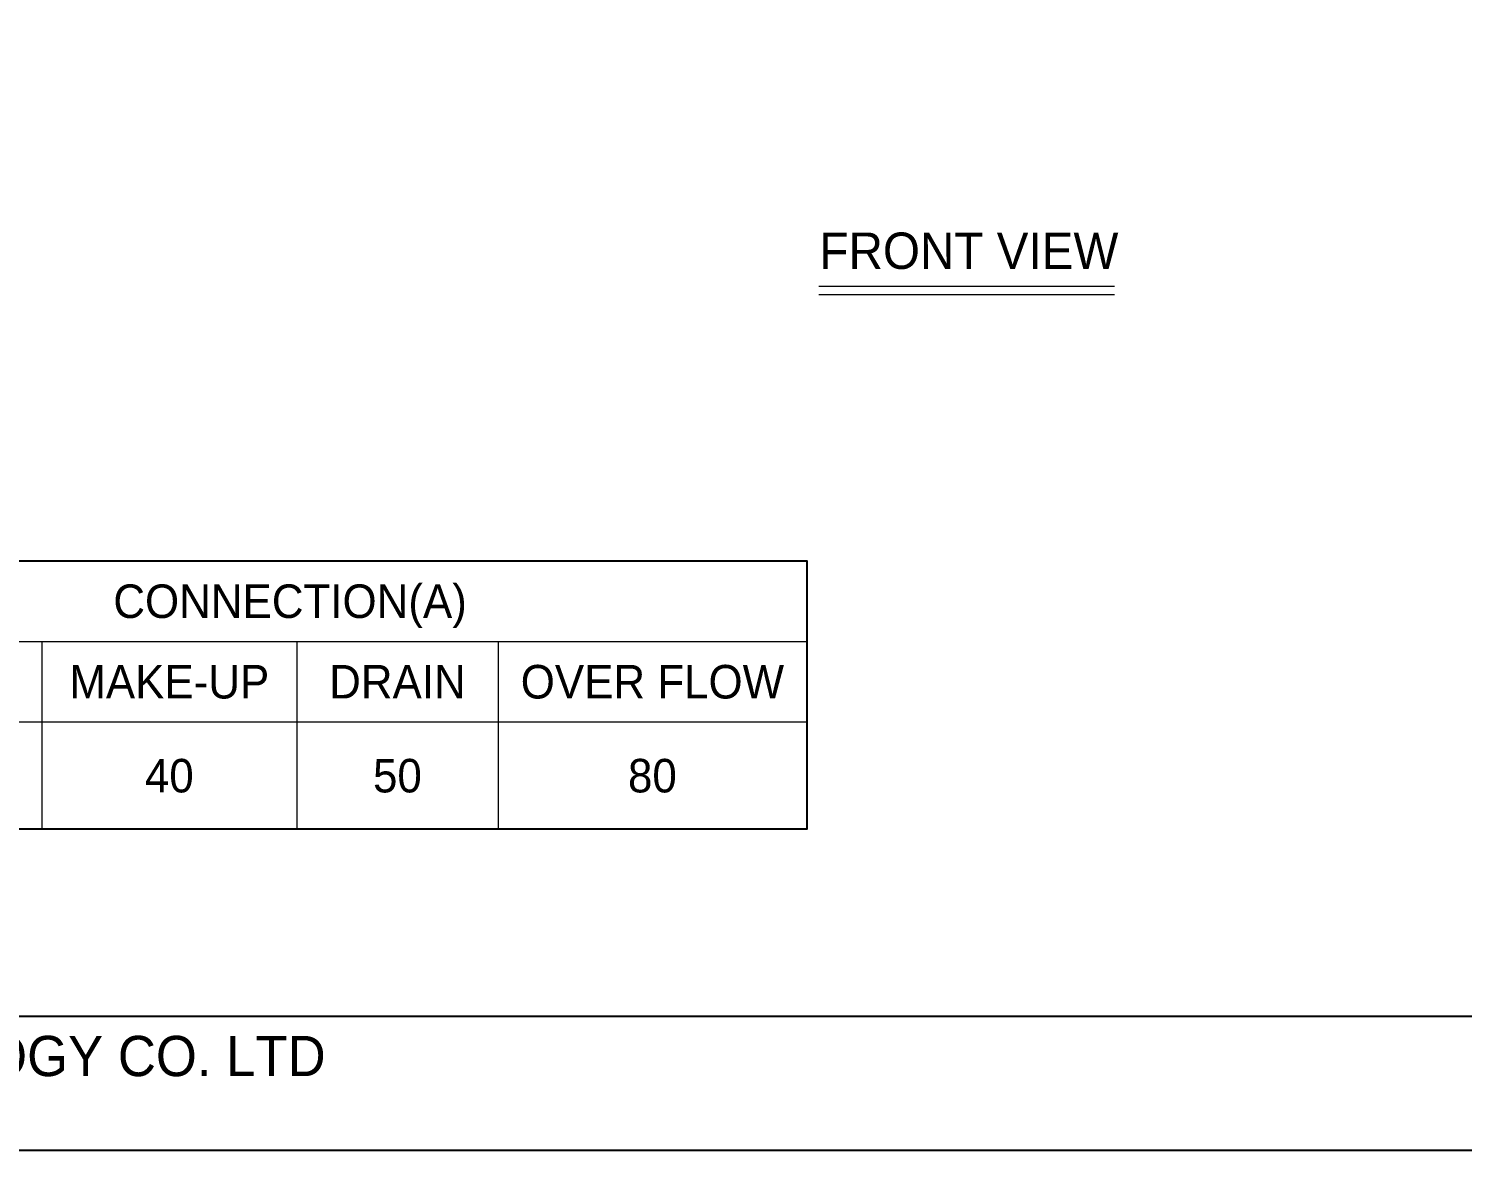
# Model space of a CAD drawing. Header units: millimetres. Extents: x -17070 to 52290, y -291348 to 40308.
# Drawn here: x 37979 to 45853, y 18410 to 24572 of the extents above; entities that cross this region are included whole.
import ezdxf
from ezdxf.enums import TextEntityAlignment as Align

# ---------------------------------------------------------------- set-up
doc = ezdxf.new("R2010")
doc.units = ezdxf.units.MM
for name, color, linetype in [('냉각탑_box', 1, 'Continuous'), ('냉각탑_form', 1, 'Continuous'), ('냉각탑_text', 3, 'Continuous')]:
    doc.layers.add(name, color=color, linetype=linetype)
doc.styles.add('돋움', font='Dotum.ttf')

msp = doc.modelspace()

# ---------------------------------------------------------------- linework, layer by layer
at = {"layer": 'Defpoints'}
msp.add_lwpolyline([(21324.2, 40307.6), (52290, 40307.6), (52290, 18410.3), (21324.2, 18410.3)], close=True, dxfattribs=at)
at = {"layer": '냉각탑_box', "lineweight": 20}
for p, q in [((42319.6, 23157.2), (43943, 23157.2)), ((42319.6, 23110.6), (43943, 23110.6)), ((36576.6, 21205.5), (42252.3, 21205.5)), ((38050.8, 21205.5), (38050.8, 20173.6)), ((39451.3, 21205.5), (39451.3, 20173.6)), ((40557, 21205.5), (40557, 20173.6)), ((26404.7, 20763.3), (42252.3, 20763.3))]:
    msp.add_line(p, q, dxfattribs=at)
at = {"layer": '냉각탑_box'}
msp.add_lwpolyline([(26404.7, 21647.8), (42252.3, 21647.8), (42252.3, 20173.6), (26404.7, 20173.6)], close=True, dxfattribs=at)
at = {"layer": '냉각탑_form'}
msp.add_lwpolyline([(22061.5, 39570.3), (22061.5, 19147.6), (51552.7, 19147.6), (51552.7, 39570.3)], close=True, dxfattribs=at)

# ---------------------------------------------------------------- texts
at = {"layer": '냉각탑_form', "lineweight": 20, "style": '돋움'}
msp.add_text('SUNG JI AIR-CONDITIONING TECHNOLOGY CO. LTD', height=221.184, dxfattribs=at).set_placement((32343.7, 18817.9))
at = {"layer": '냉각탑_text', "lineweight": 20, "style": '돋움'}
for s, height, p in [('FRONT VIEW', 199.97, (43143.2, 23351.9)), ('CONNECTION(A)', 184.275, (39414.5, 21426.6)), ('MAKE-UP', 184.27, (38751.1, 20984.4)), ('DRAIN', 184.27, (40004.1, 20984.4)), ('OVER FLOW', 184.27, (41404.6, 20984.4)), ('40', 184.27, (38751.1, 20468.4)), ('50', 184.27, (40004.1, 20468.4)), ('80', 184.27, (41404.6, 20468.4))]:
    msp.add_text(s, height=height, dxfattribs=at).set_placement(p, align=Align.MIDDLE_CENTER)

doc.saveas('drawing.dxf')
